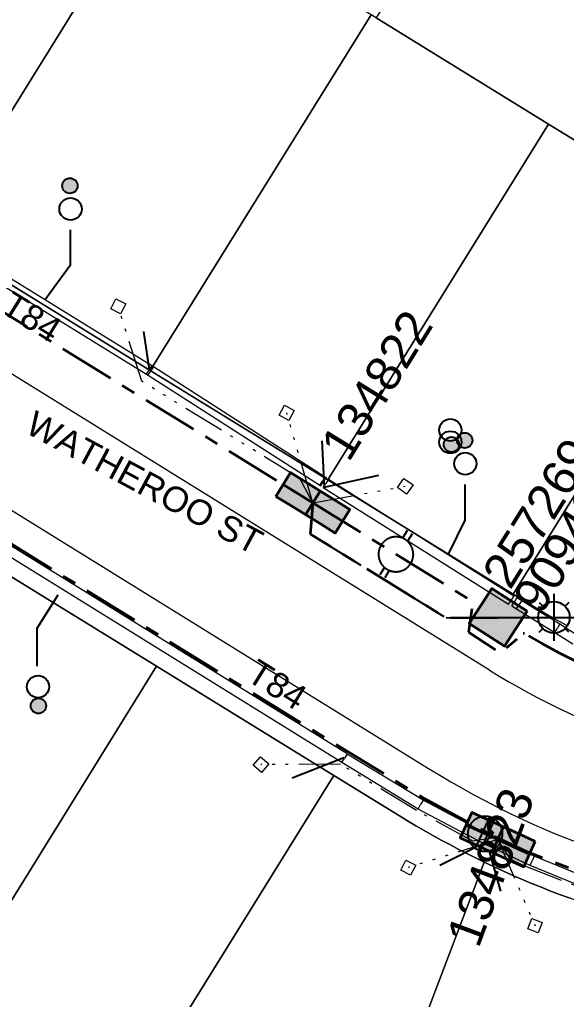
# Model space of a CAD drawing. Header units: metres. Extents: x 308278 to 310511, y 6271134 to 6272874.
# Drawn here: x 308946.1 to 308985.4, y 6271877.1 to 6271947.4 of the extents above; entities that cross this region are included whole.
import ezdxf
from ezdxf.enums import TextEntityAlignment as Align

# ---------------------------------------------------------------- set-up
doc = ezdxf.new("R2010")
doc.units = ezdxf.units.M
doc.set_wipeout_variables(frame=1)
for name, pattern in [('Cable Exist UG', [7, 4, -1, 1, -1]), ('DOT', [6.35, 0, -6.35]), ('PHANTOMX2', [6.6, 3, -0.75, 0.2, -0.75, 0.2, -0.75, 0.2, -0.75])]:
    doc.linetypes.add(name, pattern=pattern)
doc.layers.get('0').update_dxf_attribs({"color": 6})
for name, color, linetype, lineweight in [('_User Miscellaneous1', 30, 'Continuous', 13), ('_User_LV_Exist', 5, 'Continuous', 35), ('_User_SL_Exist', 4, 'Continuous', 35), ('Cadastre Land Parcels_SP_EXT', 118, 'Continuous', 15), ('Cadastre Roads_SP_EXT', 218, 'Continuous', 15), ('Mains_LV_EXT', 163, 'Continuous', 25), ('Mains_LV_SL_EXT', 135, 'Continuous', 25), ('Services_SP_EXT', 42, 'PHANTOMX2', 20)]:
    doc.layers.add(name, color=color, linetype=linetype, lineweight=lineweight)
doc.layers.add('Cadastre Roads_SP_NEW', color=214, linetype='Continuous', lineweight=15, transparency=0.8)
for name, color, linetype in [('Duct_SP_EXT', 30, 'Continuous'), ('Equip_LV_EXT', 7, 'Continuous'), ('Equip_SP_SL_EXT', 7, 'Continuous'), ('SupportsUG_SP_LV_EXT', 7, 'Continuous'), ('SupportsUG_SP_LV_SL_EXT', 7, 'Continuous'), ('Trench_SP_EXT', 7, 'Continuous')]:
    doc.layers.add(name, color=color, linetype=linetype)
doc.styles.add('COLUMN_LABEL', font='arial.ttf', dxfattribs={"height": 2})
doc.styles.add('iecARIAL', font='arial.ttf', dxfattribs={"height": 2})
doc.styles.add('POLE_LABEL', font='arial.ttf', dxfattribs={"height": 2})
doc.styles.add('SL_LABEL', font='arial.ttf', dxfattribs={"height": 2})
doc.styles.get("Standard").update_dxf_attribs({"font": 'arial.ttf'})

# ---------------------------------------------------------------- blocks, each defined once
blk = doc.blocks.new('COLUMN_EXT')
blk.add_hatch(color=256).paths.add_polyline_path([(1.5, -1.5), (1.5, 1.5), (-1.5, 1.5), (-1.5, -1.5)])
blk.add_lwpolyline([(1.5, 1.5), (-1.5, 1.5), (-1.5, -1.5), (1.5, -1.5)], close=True)
at = {"flags": 1}
blk.add_attdef('Z', (-1.813, 2.351), '', height=0.2, rotation=180, dxfattribs=at)
at = {"flags": 9}
for tag, p in [('STREETNAME', (-1.813, 1.6)), ('LOCATION', (-1.813, 1.4)), ('SUBURB', (-1.813, 1.8)), ('NOTES', (-1.813, 2)), ('OWNED_BY', (-1.813, 0.6)), ('LEGEND', (-1.813, 1.2)), ('USAGE', (-1.813, 1)), ('STATE', (-1.813, 0.8)), ('COLUMN_TYPE', (-1.813, 0.4))]:
    blk.add_attdef(tag, text='', height=0.2, rotation=180, dxfattribs=at).set_placement(p, align=Align.MIDDLE_LEFT)
for tag, style, p in [('STRUCTURE_PLANT_NUMBER', 'POLE_LABEL', (-1.813, -0.031)), ('STREET_CODE', 'COLUMN_LABEL', (-1.813, 0.2))]:
    blk.add_attdef(tag, text='', height=0.2, rotation=180, dxfattribs=dict(at, style=style)).set_placement(p, align=Align.MIDDLE_LEFT)
at = {"style": 'COLUMN_LABEL', "width": 0.9, "flags": 8}
blk.add_attdef('ASSET_NUM', text='', height=2, rotation=270, dxfattribs=at).set_placement((2, -4), align=Align.MIDDLE_LEFT)
blk = doc.blocks.new('PILLAR_EXT')
blk.add_hatch(color=256).paths.add_polyline_path([(-2.5, 1), (-2.5, -1), (2.5, -1), (2.5, 1)])
for p, q in [((0, 1), (0, -1)), ((-2.5, 0), (2.5, 0))]:
    blk.add_line(p, q)
at = {"ltscale": 10}
blk.add_line((2.5, 0), (-2.5, 0), dxfattribs=at)
blk.add_lwpolyline([(-2.5, -1), (-1.25, -1), (1.25, -1), (2.5, -1), (2.5, 1), (-2.5, 1)], close=True)
at = {"width": 0.9, "flags": 8}
blk.add_attdef('ASSET_NUM', text='', height=2, rotation=90, dxfattribs=at).set_placement((-2, 4), align=Align.MIDDLE_LEFT)
for tag, p, flags in [('OWNED_BY', (0, -0.2), 9), ('STATE', (0, -0.4), 9), ('SUPPORT_TYPE', (0, -0.6), 9), ('USAGE', (0, -0.8), 9), ('LEGEND', (0, -1), 9), ('LOCATION', (0, -1.2), 9), ('NOTES', (0, -1.4), 9), ('PARENT', (0, -1.6), 9), ('STREETNAME', (0, -1.8), 9), ('SUBURB', (0, -2), 1)]:
    blk.add_attdef(tag, p, '', height=0.2, dxfattribs=dict(flags=flags))
blk = doc.blocks.new('DUCT_EXT')
blk.add_circle((0, 0.8), 0.8)
at = {"flags": 1}
blk.add_attdef('Z', (0, 0), '', height=0.2, dxfattribs=at)
at = {"flags": 9}
for tag, p in [('DUCT_CODE', (0, 0)), ('XSECT_TYPE', (0, -0.2)), ('STATE', (0, -0.6)), ('FB_REFERENCE', (0, -0.4)), ('NOTES', (0, -0.8))]:
    blk.add_attdef(tag, text='', height=0.2, dxfattribs=at).set_placement(p, align=Align.MIDDLE_LEFT)
blk = doc.blocks.new('*U479')
at = {"transparency": 33554687, "flags": 9}
for tag, p in [('LRATECODE', (-7.4, 0)), ('LOUTREACHVOCAB', (-7.2, 0)), ('LOUTREACH', (-7, 0)), ('LANTNUMBER', (-6.6, 0)), ('LNEW', (-6.4, 0)), ('LMASTVOCAB', (-6.2, 0)), ('LMAST', (-6, 0)), ('LLAMPVOCAB', (-5.8, 0)), ('LLAMP', (-5.6, 0)), ('LEXIST', (-5.4, 0)), ('LCHARGE3PERCENT', (-5.2, 0)), ('LCHARGE3', (-5, 0)), ('LCHARGE2PERCENT', (-4.8, 0)), ('LCHARGE2', (-4.6, 0)), ('LCHARGE1PERCENT', (-4.4, 0)), ('LCHARGE1', (-4.2, 0)), ('LCATEGORY', (-4, 0)), ('LBRACKETVOCAB', (-3.8, 0)), ('LBRACKET', (-3.6, 0)), ('LKINGHEIGHT', (-3.4, 0)), ('CREPLACE', (-3.2, 0)), ('CREMOVE', (-3, 0)), ('CNUMBER', (-2.8, 0)), ('CNEW', (-2.6, 0)), ('CEXIST', (-2.4, 0)), ('USAGE', (-2.2, 0)), ('STATE', (-2, 0)), ('OWNED_BY', (-1.8, 0)), ('ORIENTATION', (-1.6, 0)), ('OPERATING_VOLTAGE', (-1.4, 0)), ('NO_PHASES', (-1.2, 0)), ('LANTERN_TYPE', (-1, 0)), ('LANTERN_PURPOSE', (-0.8, 0)), ('CONTROL_TYPE', (-0.6, 0)), ('CONSTRUCTED_VOLTAGE', (-0.4, 0))]:
    blk.add_attdef(tag, text='', height=0.001, rotation=270, dxfattribs=at).set_placement(p, align=Align.MIDDLE_LEFT)
at = {"transparency": 33554687, "style": 'SL_LABEL', "flags": 9}
blk.add_attdef('STREET_CODE', text='', height=0.001, rotation=270, dxfattribs=at).set_placement((0.001, 0), align=Align.MIDDLE_LEFT)
at = {"transparency": 33554687, "flags": 1}
blk.add_attdef('Z', (0, 0), '', height=0.001, rotation=270, dxfattribs=at)
at = {"transparency": 33554687, "width": 0.9}
blk.add_attdef('LNUMBER', text='', height=1, dxfattribs=at).set_placement((7, -1), align=Align.MIDDLE_LEFT)
at = {"transparency": 33554687, "flags": 9}
for tag, p in [('LREMOVE', (0, -7.6)), ('LREPLACE', (0, -7.8)), ('LTYPE', (0, -8)), ('LTYPEVOCAB', (0, -8.2)), ('LEGEND', (0, -8.4)), ('SUBURB', (0, -8.6)), ('STREETNAME', (0, -8.8)), ('LOCATION', (0, -9)), ('NOTES', (0, -9.2)), ('MAINTAINED_BY', (0, -9.863))]:
    blk.add_attdef(tag, text='', height=0.001, dxfattribs=at).set_placement(p, align=Align.MIDDLE_LEFT)
blk.add_attdef('OPERATED_BY', (0, -9.607), '', height=0.001, dxfattribs=at)
at = {"linetype": 'DOT', "transparency": 33554687}
blk.add_wipeout([(5.688, 0), (5.061, -1.061), (4, -1.688), (2.939, -1.061), (2.313, 0), (2.939, 1.061), (4, 1.687), (5.061, 1.061)], dxfattribs=at)
at = {"transparency": 33554687}
for p, q in [((4, 1.687), (4, 0)), ((2.939, 1.061), (3.205, 0.795)), ((5.061, 1.061), (4.795, 0.795)), ((0, 0), (4, 0)), ((4, 0), (5.688, 0)), ((4, 0), (4, -1.688)), ((2.939, -1.061), (3.205, -0.795)), ((5.061, -1.061), (4.795, -0.795))]:
    blk.add_line(p, q, dxfattribs=at)
blk.add_circle((4, 0), 1.125, dxfattribs=at)
blk = doc.blocks.new('CCP_EXT')
at = {"flags": 9}
for tag, p in [('USAGE', (0, -1.2)), ('LEGEND', (0, -1.4)), ('STATE', (0, -1.8)), ('LIFE_SUPPORT', (0, -1.6)), ('NOTES', (0, -2))]:
    blk.add_attdef(tag, text='', height=0.2, dxfattribs=at).set_placement(p, align=Align.MIDDLE_LEFT)
at = {"transparency": 33554687}
blk.add_wipeout([(0, 0.566), (0.566, 0), (0, -0.566), (-0.566, 0)], dxfattribs=at)
blk.add_lwpolyline([(-0.566, 0), (0, 0.566), (0.566, 0), (0, -0.566), (-0.566, 0)])
at = {"flags": 1}
blk.add_attdef('Z', (0, 0), '', height=0.2, dxfattribs=at)
at = {"flags": 9}
for tag, p in [('CCP_TYPE', (0, 0)), ('OPERATING_VOLTAGE', (0, -0.6)), ('ORIENTATION', (0, -0.8)), ('CONSTRUCTED_VOLTAGE', (0, -0.2)), ('NO_PHASES', (0, -0.4)), ('OWNED_BY', (0, -1))]:
    blk.add_attdef(tag, text='', height=0.2, dxfattribs=at).set_placement(p, align=Align.MIDDLE_LEFT)
blk = doc.blocks.new('LV_UG_LINKS_OPEN_EXT')
at = {"layer": 'Equip_LV_EXT'}
for tag, height, flags, p in [('CONSTRUCTED_VOLTAGE', 0.167, 9, (3.167, -1.833)), ('NO_PHASES', 0.167, 9, (3.167, -2)), ('OPERATING_VOLTAGE', 0.2, 9, (3, -2.6)), ('ORIENTATION', 0.2, 9, (3, -2.8)), ('STATE', 0.2, 9, (3, -3)), ('SWITCH_TYPE', 0.2, 9, (3, -3.2)), ('USAGE', 0.2, 9, (3, -3.4)), ('NOTES', 0.2, 9, (3, -3.6)), ('OWNED_BY', 0.2, 9, (3, -3.8)), ('OPERATED_BY', 0.2, 9, (3, -4)), ('MAINTAINED_BY', 0.2, 9, (3, -4.2)), ('TYPE', 0.2, 9, (3, -4.6)), ('Z', 0.2, 1, (3, -4.8)), ('NUMBER_OF_PHASES', 0.2, 9, (3, -4.4))]:
    blk.add_attdef(tag, text='', height=height, dxfattribs=dict(at, flags=flags)).set_placement(p, align=Align.MIDDLE_LEFT)
at = {"transparency": 33554687}
blk.add_wipeout([(4, 1.25), (3.969, 1.25), (3.939, 1.248), (3.908, 1.247), (3.877, 1.244), (3.847, 1.241), (3.817, 1.236), (3.786, 1.232), (3.756, 1.226), (3.726, 1.22), (3.696, 1.213), (3.667, 1.205), (3.637, 1.196), (3.608, 1.187), (3.579, 1.177), (3.55, 1.166), (3.522, 1.155), (3.493, 1.143), (3.466, 1.13), (3.438, 1.117), (3.411, 1.102), (3.384, 1.088), (3.357, 1.072), (3.331, 1.056), (3.306, 1.039), (3.28, 1.022), (3.255, 1.004), (3.231, 0.985), (3.207, 0.966), (3.184, 0.947), (3.161, 0.926), (3.138, 0.905), (3.116, 0.884), (3.095, 0.862), (3.074, 0.839), (3.053, 0.816), (3.034, 0.793), (3.015, 0.769), (2.996, 0.745), (2.978, 0.72), (2.961, 0.694), (2.944, 0.669), (2.928, 0.643), (2.912, 0.616), (2.898, 0.589), (2.883, 0.562), (2.87, 0.534), (2.857, 0.507), (2.845, 0.478), (2.834, 0.45), (2.823, 0.421), (2.813, 0.392), (2.804, 0.363), (2.795, 0.333), (2.787, 0.304), (2.78, 0.274), (2.774, 0.244), (2.768, 0.214), (2.764, 0.183), (2.759, 0.153), (2.756, 0.123), (2.753, 0.092), (2.752, 0.061), (2.75, 0.031), (2.75, 0), (2.75, -0.031), (2.752, -0.061), (2.753, -0.092), (2.756, -0.123), (2.759, -0.153), (2.764, -0.183), (2.768, -0.214), (2.774, -0.244), (2.78, -0.274), (2.787, -0.304), (2.795, -0.333), (2.804, -0.363), (2.813, -0.392), (2.823, -0.421), (2.834, -0.45), (2.845, -0.478), (2.857, -0.507), (2.87, -0.534), (2.883, -0.562), (2.898, -0.589), (2.912, -0.616), (2.928, -0.643), (2.944, -0.669), (2.961, -0.694), (2.978, -0.72), (2.996, -0.745), (3.015, -0.769), (3.034, -0.793), (3.053, -0.816), (3.074, -0.839), (3.095, -0.862), (3.116, -0.884), (3.138, -0.905), (3.161, -0.926), (3.184, -0.947), (3.207, -0.966), (3.231, -0.985), (3.255, -1.004), (3.28, -1.022), (3.306, -1.039), (3.331, -1.056), (3.357, -1.072), (3.384, -1.088), (3.411, -1.102), (3.438, -1.117), (3.466, -1.13), (3.493, -1.143), (3.522, -1.155), (3.55, -1.166), (3.579, -1.177), (3.608, -1.187), (3.637, -1.196), (3.667, -1.205), (3.696, -1.213), (3.726, -1.22), (3.756, -1.226), (3.786, -1.232), (3.817, -1.236), (3.847, -1.241), (3.877, -1.244), (3.908, -1.247), (3.939, -1.248), (3.969, -1.25), (4, -1.25), (4.031, -1.25), (4.061, -1.248), (4.092, -1.247), (4.123, -1.244), (4.153, -1.241), (4.183, -1.236), (4.214, -1.232), (4.244, -1.226), (4.274, -1.22), (4.304, -1.213), (4.333, -1.205), (4.363, -1.196), (4.392, -1.187), (4.421, -1.177), (4.45, -1.166), (4.478, -1.155), (4.507, -1.143), (4.534, -1.13), (4.562, -1.117), (4.589, -1.102), (4.616, -1.088), (4.643, -1.072), (4.669, -1.056), (4.694, -1.039), (4.72, -1.022), (4.745, -1.004), (4.769, -0.985), (4.793, -0.966), (4.816, -0.947), (4.839, -0.926), (4.862, -0.905), (4.884, -0.884), (4.905, -0.862), (4.926, -0.839), (4.947, -0.816), (4.966, -0.793), (4.985, -0.769), (5.004, -0.745), (5.022, -0.72), (5.039, -0.694), (5.056, -0.669), (5.072, -0.643), (5.088, -0.616), (5.102, -0.589), (5.117, -0.562), (5.13, -0.534), (5.143, -0.507), (5.155, -0.478), (5.166, -0.45), (5.177, -0.421), (5.187, -0.392), (5.196, -0.363), (5.205, -0.333), (5.213, -0.304), (5.22, -0.274), (5.226, -0.244), (5.232, -0.214), (5.236, -0.183), (5.241, -0.153), (5.244, -0.123), (5.247, -0.092), (5.248, -0.061), (5.25, -0.031), (5.25, 0), (5.25, 0.031), (5.248, 0.061), (5.247, 0.092), (5.244, 0.123), (5.241, 0.153), (5.236, 0.183), (5.232, 0.214), (5.226, 0.244), (5.22, 0.274), (5.213, 0.304), (5.205, 0.333), (5.196, 0.363), (5.187, 0.392), (5.177, 0.421), (5.166, 0.45), (5.155, 0.478), (5.143, 0.507), (5.13, 0.534), (5.117, 0.562), (5.102, 0.589), (5.088, 0.616), (5.072, 0.643), (5.056, 0.669), (5.039, 0.694), (5.022, 0.72), (5.004, 0.745), (4.985, 0.769), (4.966, 0.793), (4.947, 0.816), (4.926, 0.839), (4.905, 0.862), (4.884, 0.884), (4.862, 0.905), (4.839, 0.926), (4.816, 0.947), (4.793, 0.966), (4.769, 0.985), (4.745, 1.004), (4.72, 1.022), (4.694, 1.039), (4.669, 1.056), (4.643, 1.072), (4.616, 1.088), (4.589, 1.102), (4.562, 1.117), (4.534, 1.13), (4.507, 1.143), (4.478, 1.155), (4.45, 1.166), (4.421, 1.177), (4.392, 1.187), (4.363, 1.196), (4.333, 1.205), (4.304, 1.213), (4.274, 1.22), (4.244, 1.226), (4.214, 1.232), (4.183, 1.236), (4.153, 1.241), (4.123, 1.244), (4.092, 1.247), (4.061, 1.248), (4.031, 1.25)], dxfattribs=at).dxf.layer = 'Equip_LV_EXT'
at = {"layer": 'Equip_LV_EXT'}
for p, q in [((3.792, 1.863), (3.792, 1.232)), ((4.208, 1.863), (4.208, 1.232)), ((3.792, -1.232), (3.792, -1.863)), ((4.208, -1.232), (4.208, -1.863))]:
    blk.add_line(p, q, dxfattribs=at)
at = {"layer": 'Equip_LV_EXT', "flags": 128}
blk.add_lwpolyline([(4, 1.25), (3.969, 1.25), (3.939, 1.248), (3.908, 1.247), (3.877, 1.244), (3.847, 1.241), (3.817, 1.236), (3.786, 1.232), (3.756, 1.226), (3.726, 1.22), (3.696, 1.213), (3.667, 1.205), (3.637, 1.196), (3.608, 1.187), (3.579, 1.177), (3.55, 1.166), (3.522, 1.155), (3.493, 1.143), (3.466, 1.13), (3.438, 1.117), (3.411, 1.102), (3.384, 1.088), (3.357, 1.072), (3.331, 1.056), (3.306, 1.039), (3.28, 1.022), (3.255, 1.004), (3.231, 0.985), (3.207, 0.966), (3.184, 0.947), (3.161, 0.926), (3.138, 0.905), (3.116, 0.884), (3.095, 0.862), (3.074, 0.839), (3.053, 0.816), (3.034, 0.793), (3.015, 0.769), (2.996, 0.745), (2.978, 0.72), (2.961, 0.694), (2.944, 0.669), (2.928, 0.643), (2.912, 0.616), (2.898, 0.589), (2.883, 0.562), (2.87, 0.534), (2.857, 0.507), (2.845, 0.478), (2.834, 0.45), (2.823, 0.421), (2.813, 0.392), (2.804, 0.363), (2.795, 0.333), (2.787, 0.304), (2.78, 0.274), (2.774, 0.244), (2.768, 0.214), (2.764, 0.183), (2.759, 0.153), (2.756, 0.123), (2.753, 0.092), (2.752, 0.061), (2.75, 0.031), (2.75, 0), (2.75, -0.031), (2.752, -0.061), (2.753, -0.092), (2.756, -0.123), (2.759, -0.153), (2.764, -0.183), (2.768, -0.214), (2.774, -0.244), (2.78, -0.274), (2.787, -0.304), (2.795, -0.333), (2.804, -0.363), (2.813, -0.392), (2.823, -0.421), (2.834, -0.45), (2.845, -0.478), (2.857, -0.507), (2.87, -0.534), (2.883, -0.562), (2.898, -0.589), (2.912, -0.616), (2.928, -0.643), (2.944, -0.669), (2.961, -0.694), (2.978, -0.72), (2.996, -0.745), (3.015, -0.769), (3.034, -0.793), (3.053, -0.816), (3.074, -0.839), (3.095, -0.862), (3.116, -0.884), (3.138, -0.905), (3.161, -0.926), (3.184, -0.947), (3.207, -0.966), (3.231, -0.985), (3.255, -1.004), (3.28, -1.022), (3.306, -1.039), (3.331, -1.056), (3.357, -1.072), (3.384, -1.088), (3.411, -1.102), (3.438, -1.117), (3.466, -1.13), (3.493, -1.143), (3.522, -1.155), (3.55, -1.166), (3.579, -1.177), (3.608, -1.187), (3.637, -1.196), (3.667, -1.205), (3.696, -1.213), (3.726, -1.22), (3.756, -1.226), (3.786, -1.232), (3.817, -1.236), (3.847, -1.241), (3.877, -1.244), (3.908, -1.247), (3.939, -1.248), (3.969, -1.25), (4, -1.25), (4.031, -1.25), (4.061, -1.248), (4.092, -1.247), (4.123, -1.244), (4.153, -1.241), (4.183, -1.236), (4.214, -1.232), (4.244, -1.226), (4.274, -1.22), (4.304, -1.213), (4.333, -1.205), (4.363, -1.196), (4.392, -1.187), (4.421, -1.177), (4.45, -1.166), (4.478, -1.155), (4.507, -1.143), (4.534, -1.13), (4.562, -1.117), (4.589, -1.102), (4.616, -1.088), (4.643, -1.072), (4.669, -1.056), (4.694, -1.039), (4.72, -1.022), (4.745, -1.004), (4.769, -0.985), (4.793, -0.966), (4.816, -0.947), (4.839, -0.926), (4.862, -0.905), (4.884, -0.884), (4.905, -0.862), (4.926, -0.839), (4.947, -0.816), (4.966, -0.793), (4.985, -0.769), (5.004, -0.745), (5.022, -0.72), (5.039, -0.694), (5.056, -0.669), (5.072, -0.643), (5.088, -0.616), (5.102, -0.589), (5.117, -0.562), (5.13, -0.534), (5.143, -0.507), (5.155, -0.478), (5.166, -0.45), (5.177, -0.421), (5.187, -0.392), (5.196, -0.363), (5.205, -0.333), (5.213, -0.304), (5.22, -0.274), (5.226, -0.244), (5.232, -0.214), (5.236, -0.183), (5.241, -0.153), (5.244, -0.123), (5.247, -0.092), (5.248, -0.061), (5.25, -0.031), (5.25, 0), (5.25, 0.031), (5.248, 0.061), (5.247, 0.092), (5.244, 0.123), (5.241, 0.153), (5.236, 0.183), (5.232, 0.214), (5.226, 0.244), (5.22, 0.274), (5.213, 0.304), (5.205, 0.333), (5.196, 0.363), (5.187, 0.392), (5.177, 0.421), (5.166, 0.45), (5.155, 0.478), (5.143, 0.507), (5.13, 0.534), (5.117, 0.562), (5.102, 0.589), (5.088, 0.616), (5.072, 0.643), (5.056, 0.669), (5.039, 0.694), (5.022, 0.72), (5.004, 0.745), (4.985, 0.769), (4.966, 0.793), (4.947, 0.816), (4.926, 0.839), (4.905, 0.862), (4.884, 0.884), (4.862, 0.905), (4.839, 0.926), (4.816, 0.947), (4.793, 0.966), (4.769, 0.985), (4.745, 1.004), (4.72, 1.022), (4.694, 1.039), (4.669, 1.056), (4.643, 1.072), (4.616, 1.088), (4.589, 1.102), (4.562, 1.117), (4.534, 1.13), (4.507, 1.143), (4.478, 1.155), (4.45, 1.166), (4.421, 1.177), (4.392, 1.187), (4.363, 1.196), (4.333, 1.205), (4.304, 1.213), (4.274, 1.22), (4.244, 1.226), (4.214, 1.232), (4.183, 1.236), (4.153, 1.241), (4.123, 1.244), (4.092, 1.247), (4.061, 1.248), (4.031, 1.25)], close=True, dxfattribs=at)
at = {"layer": 'Equip_LV_EXT', "flags": 9}
blk.add_attdef('ACTUAL_STATUS', text='', height=0.167, dxfattribs=at).set_placement((3.167, -1.667), align=Align.MIDDLE_LEFT)
blk = doc.blocks.new('LV_UG_LINKS_CLOSED_EXT')
at = {"layer": 'Equip_LV_EXT'}
for tag, flags, p in [('ACTUAL_STATUS', 9, (3, -2)), ('CONSTRUCTED_VOLTAGE', 9, (3, -2.2)), ('OPERATING_VOLTAGE', 9, (3, -2.6)), ('ORIENTATION', 9, (3, -2.8)), ('NO_PHASES', 9, (3, -2.4)), ('STATE', 9, (3, -3)), ('SWITCH_TYPE', 9, (3, -3.2)), ('USAGE', 9, (3, -3.4)), ('NOTES', 9, (3, -3.6)), ('OWNED_BY', 9, (3, -3.8)), ('OPERATED_BY', 9, (3, -4)), ('MAINTAINED_BY', 9, (3, -4.2)), ('TYPE', 9, (3, -4.6)), ('Z', 1, (3, -4.8)), ('NUMBER_OF_PHASES', 9, (3, -4.4))]:
    blk.add_attdef(tag, text='', height=0.2, dxfattribs=dict(at, flags=flags)).set_placement(p, align=Align.MIDDLE_LEFT)
at = {"transparency": 33554687}
blk.add_wipeout([(4, 1.25), (3.969, 1.25), (3.939, 1.248), (3.908, 1.247), (3.877, 1.244), (3.847, 1.241), (3.817, 1.236), (3.786, 1.232), (3.756, 1.226), (3.726, 1.22), (3.696, 1.213), (3.667, 1.205), (3.637, 1.196), (3.608, 1.187), (3.579, 1.177), (3.55, 1.166), (3.522, 1.155), (3.493, 1.143), (3.466, 1.13), (3.438, 1.117), (3.411, 1.102), (3.384, 1.088), (3.357, 1.072), (3.331, 1.056), (3.306, 1.039), (3.28, 1.022), (3.255, 1.004), (3.231, 0.985), (3.207, 0.966), (3.184, 0.947), (3.161, 0.926), (3.138, 0.905), (3.116, 0.884), (3.095, 0.862), (3.074, 0.839), (3.053, 0.816), (3.034, 0.793), (3.015, 0.769), (2.996, 0.745), (2.978, 0.72), (2.961, 0.694), (2.944, 0.669), (2.928, 0.643), (2.912, 0.616), (2.898, 0.589), (2.883, 0.562), (2.87, 0.534), (2.857, 0.507), (2.845, 0.478), (2.834, 0.45), (2.823, 0.421), (2.813, 0.392), (2.804, 0.363), (2.795, 0.333), (2.787, 0.304), (2.78, 0.274), (2.774, 0.244), (2.768, 0.214), (2.764, 0.183), (2.759, 0.153), (2.756, 0.123), (2.753, 0.092), (2.752, 0.061), (2.75, 0.031), (2.75, 0), (2.75, -0.031), (2.752, -0.061), (2.753, -0.092), (2.756, -0.123), (2.759, -0.153), (2.764, -0.183), (2.768, -0.214), (2.774, -0.244), (2.78, -0.274), (2.787, -0.304), (2.795, -0.333), (2.804, -0.363), (2.813, -0.392), (2.823, -0.421), (2.834, -0.45), (2.845, -0.478), (2.857, -0.507), (2.87, -0.534), (2.883, -0.562), (2.898, -0.589), (2.912, -0.616), (2.928, -0.643), (2.944, -0.669), (2.961, -0.694), (2.978, -0.72), (2.996, -0.745), (3.015, -0.769), (3.034, -0.793), (3.053, -0.816), (3.074, -0.839), (3.095, -0.862), (3.116, -0.884), (3.138, -0.905), (3.161, -0.926), (3.184, -0.947), (3.207, -0.966), (3.231, -0.985), (3.255, -1.004), (3.28, -1.022), (3.306, -1.039), (3.331, -1.056), (3.357, -1.072), (3.384, -1.088), (3.411, -1.102), (3.438, -1.117), (3.466, -1.13), (3.493, -1.143), (3.522, -1.155), (3.55, -1.166), (3.579, -1.177), (3.608, -1.187), (3.637, -1.196), (3.667, -1.205), (3.696, -1.213), (3.726, -1.22), (3.756, -1.226), (3.786, -1.232), (3.817, -1.236), (3.847, -1.241), (3.877, -1.244), (3.908, -1.247), (3.939, -1.248), (3.969, -1.25), (4, -1.25), (4.031, -1.25), (4.061, -1.248), (4.092, -1.247), (4.123, -1.244), (4.153, -1.241), (4.183, -1.236), (4.214, -1.232), (4.244, -1.226), (4.274, -1.22), (4.304, -1.213), (4.333, -1.205), (4.363, -1.196), (4.392, -1.187), (4.421, -1.177), (4.45, -1.166), (4.478, -1.155), (4.507, -1.143), (4.534, -1.13), (4.562, -1.117), (4.589, -1.102), (4.616, -1.088), (4.643, -1.072), (4.669, -1.056), (4.694, -1.039), (4.72, -1.022), (4.745, -1.004), (4.769, -0.985), (4.793, -0.966), (4.816, -0.947), (4.839, -0.926), (4.862, -0.905), (4.884, -0.884), (4.905, -0.862), (4.926, -0.839), (4.947, -0.816), (4.966, -0.793), (4.985, -0.769), (5.004, -0.745), (5.022, -0.72), (5.039, -0.694), (5.056, -0.669), (5.072, -0.643), (5.088, -0.616), (5.102, -0.589), (5.117, -0.562), (5.13, -0.534), (5.143, -0.507), (5.155, -0.478), (5.166, -0.45), (5.177, -0.421), (5.187, -0.392), (5.196, -0.363), (5.205, -0.333), (5.213, -0.304), (5.22, -0.274), (5.226, -0.244), (5.232, -0.214), (5.236, -0.183), (5.241, -0.153), (5.244, -0.123), (5.247, -0.092), (5.248, -0.061), (5.25, -0.031), (5.25, 0), (5.25, 0.031), (5.248, 0.061), (5.247, 0.092), (5.244, 0.123), (5.241, 0.153), (5.236, 0.183), (5.232, 0.214), (5.226, 0.244), (5.22, 0.274), (5.213, 0.304), (5.205, 0.333), (5.196, 0.363), (5.187, 0.392), (5.177, 0.421), (5.166, 0.45), (5.155, 0.478), (5.143, 0.507), (5.13, 0.534), (5.117, 0.562), (5.102, 0.589), (5.088, 0.616), (5.072, 0.643), (5.056, 0.669), (5.039, 0.694), (5.022, 0.72), (5.004, 0.745), (4.985, 0.769), (4.966, 0.793), (4.947, 0.816), (4.926, 0.839), (4.905, 0.862), (4.884, 0.884), (4.862, 0.905), (4.839, 0.926), (4.816, 0.947), (4.793, 0.966), (4.769, 0.985), (4.745, 1.004), (4.72, 1.022), (4.694, 1.039), (4.669, 1.056), (4.643, 1.072), (4.616, 1.088), (4.589, 1.102), (4.562, 1.117), (4.534, 1.13), (4.507, 1.143), (4.478, 1.155), (4.45, 1.166), (4.421, 1.177), (4.392, 1.187), (4.363, 1.196), (4.333, 1.205), (4.304, 1.213), (4.274, 1.22), (4.244, 1.226), (4.214, 1.232), (4.183, 1.236), (4.153, 1.241), (4.123, 1.244), (4.092, 1.247), (4.061, 1.248), (4.031, 1.25)], dxfattribs=at).dxf.layer = 'Equip_LV_EXT'
at = {"layer": 'Equip_LV_EXT'}
for p, q in [((3.792, 1.232), (3.792, -1.232)), ((4.208, 1.232), (4.208, -1.232))]:
    blk.add_line(p, q, dxfattribs=at)
at = {"layer": 'Equip_LV_EXT', "flags": 128}
blk.add_lwpolyline([(4, 1.25), (3.969, 1.25), (3.939, 1.248), (3.908, 1.247), (3.877, 1.244), (3.847, 1.241), (3.817, 1.236), (3.786, 1.232), (3.756, 1.226), (3.726, 1.22), (3.696, 1.213), (3.667, 1.205), (3.637, 1.196), (3.608, 1.187), (3.579, 1.177), (3.55, 1.166), (3.522, 1.155), (3.493, 1.143), (3.466, 1.13), (3.438, 1.117), (3.411, 1.102), (3.384, 1.088), (3.357, 1.072), (3.331, 1.056), (3.306, 1.039), (3.28, 1.022), (3.255, 1.004), (3.231, 0.985), (3.207, 0.966), (3.184, 0.947), (3.161, 0.926), (3.138, 0.905), (3.116, 0.884), (3.095, 0.862), (3.074, 0.839), (3.053, 0.816), (3.034, 0.793), (3.015, 0.769), (2.996, 0.745), (2.978, 0.72), (2.961, 0.694), (2.944, 0.669), (2.928, 0.643), (2.912, 0.616), (2.898, 0.589), (2.883, 0.562), (2.87, 0.534), (2.857, 0.507), (2.845, 0.478), (2.834, 0.45), (2.823, 0.421), (2.813, 0.392), (2.804, 0.363), (2.795, 0.333), (2.787, 0.304), (2.78, 0.274), (2.774, 0.244), (2.768, 0.214), (2.764, 0.183), (2.759, 0.153), (2.756, 0.123), (2.753, 0.092), (2.752, 0.061), (2.75, 0.031), (2.75, 0), (2.75, -0.031), (2.752, -0.061), (2.753, -0.092), (2.756, -0.123), (2.759, -0.153), (2.764, -0.183), (2.768, -0.214), (2.774, -0.244), (2.78, -0.274), (2.787, -0.304), (2.795, -0.333), (2.804, -0.363), (2.813, -0.392), (2.823, -0.421), (2.834, -0.45), (2.845, -0.478), (2.857, -0.507), (2.87, -0.534), (2.883, -0.562), (2.898, -0.589), (2.912, -0.616), (2.928, -0.643), (2.944, -0.669), (2.961, -0.694), (2.978, -0.72), (2.996, -0.745), (3.015, -0.769), (3.034, -0.793), (3.053, -0.816), (3.074, -0.839), (3.095, -0.862), (3.116, -0.884), (3.138, -0.905), (3.161, -0.926), (3.184, -0.947), (3.207, -0.966), (3.231, -0.985), (3.255, -1.004), (3.28, -1.022), (3.306, -1.039), (3.331, -1.056), (3.357, -1.072), (3.384, -1.088), (3.411, -1.102), (3.438, -1.117), (3.466, -1.13), (3.493, -1.143), (3.522, -1.155), (3.55, -1.166), (3.579, -1.177), (3.608, -1.187), (3.637, -1.196), (3.667, -1.205), (3.696, -1.213), (3.726, -1.22), (3.756, -1.226), (3.786, -1.232), (3.817, -1.236), (3.847, -1.241), (3.877, -1.244), (3.908, -1.247), (3.939, -1.248), (3.969, -1.25), (4, -1.25), (4.031, -1.25), (4.061, -1.248), (4.092, -1.247), (4.123, -1.244), (4.153, -1.241), (4.183, -1.236), (4.214, -1.232), (4.244, -1.226), (4.274, -1.22), (4.304, -1.213), (4.333, -1.205), (4.363, -1.196), (4.392, -1.187), (4.421, -1.177), (4.45, -1.166), (4.478, -1.155), (4.507, -1.143), (4.534, -1.13), (4.562, -1.117), (4.589, -1.102), (4.616, -1.088), (4.643, -1.072), (4.669, -1.056), (4.694, -1.039), (4.72, -1.022), (4.745, -1.004), (4.769, -0.985), (4.793, -0.966), (4.816, -0.947), (4.839, -0.926), (4.862, -0.905), (4.884, -0.884), (4.905, -0.862), (4.926, -0.839), (4.947, -0.816), (4.966, -0.793), (4.985, -0.769), (5.004, -0.745), (5.022, -0.72), (5.039, -0.694), (5.056, -0.669), (5.072, -0.643), (5.088, -0.616), (5.102, -0.589), (5.117, -0.562), (5.13, -0.534), (5.143, -0.507), (5.155, -0.478), (5.166, -0.45), (5.177, -0.421), (5.187, -0.392), (5.196, -0.363), (5.205, -0.333), (5.213, -0.304), (5.22, -0.274), (5.226, -0.244), (5.232, -0.214), (5.236, -0.183), (5.241, -0.153), (5.244, -0.123), (5.247, -0.092), (5.248, -0.061), (5.25, -0.031), (5.25, 0), (5.25, 0.031), (5.248, 0.061), (5.247, 0.092), (5.244, 0.123), (5.241, 0.153), (5.236, 0.183), (5.232, 0.214), (5.226, 0.244), (5.22, 0.274), (5.213, 0.304), (5.205, 0.333), (5.196, 0.363), (5.187, 0.392), (5.177, 0.421), (5.166, 0.45), (5.155, 0.478), (5.143, 0.507), (5.13, 0.534), (5.117, 0.562), (5.102, 0.589), (5.088, 0.616), (5.072, 0.643), (5.056, 0.669), (5.039, 0.694), (5.022, 0.72), (5.004, 0.745), (4.985, 0.769), (4.966, 0.793), (4.947, 0.816), (4.926, 0.839), (4.905, 0.862), (4.884, 0.884), (4.862, 0.905), (4.839, 0.926), (4.816, 0.947), (4.793, 0.966), (4.769, 0.985), (4.745, 1.004), (4.72, 1.022), (4.694, 1.039), (4.669, 1.056), (4.643, 1.072), (4.616, 1.088), (4.589, 1.102), (4.562, 1.117), (4.534, 1.13), (4.507, 1.143), (4.478, 1.155), (4.45, 1.166), (4.421, 1.177), (4.392, 1.187), (4.363, 1.196), (4.333, 1.205), (4.304, 1.213), (4.274, 1.22), (4.244, 1.226), (4.214, 1.232), (4.183, 1.236), (4.153, 1.241), (4.123, 1.244), (4.092, 1.247), (4.061, 1.248), (4.031, 1.25)], close=True, dxfattribs=at)
blk = doc.blocks.new('CABLE_LARGE_EXT')
h = blk.add_hatch(color=256)
edge = h.paths.add_edge_path()
edge.add_arc((0, 0.55), 0.55, 0, 360)
blk.add_circle((0, 0.55), 0.55)
at = {"flags": 1}
blk.add_attdef('Z', (0, 0), '', height=0.2, dxfattribs=at)
at = {"flags": 9}
for tag, p in [('COND_CODE', (0, 0)), ('XSECT_SIZE', (0, -0.6)), ('STATE', (0, -0.4)), ('FB_REFERENCE', (0, -0.2)), ('NOTES', (0, -0.8))]:
    blk.add_attdef(tag, text='', height=0.2, dxfattribs=at).set_placement(p, align=Align.MIDDLE_LEFT)

msp = doc.modelspace()

# ---------------------------------------------------------------- linework, layer by layer
at = {"layer": '_User Miscellaneous1'}
for p, q in [((308955.616, 6271922.568), (308955.426, 6271922.262)), ((308955.616, 6271922.568), (308955.426, 6271922.262)), ((308955.732, 6271922.496), (308955.541, 6271922.191)), ((308955.616, 6271922.568), (308955.732, 6271922.496)), ((308955.237, 6271921.956), (308955.426, 6271922.262)), ((308955.237, 6271921.956), (308955.426, 6271922.262)), ((308955.237, 6271921.956), (308955.349, 6271921.887)), ((308955.349, 6271921.887), (308955.541, 6271922.191)), ((308967.672, 6271913.978), (308967.864, 6271914.283)), ((308967.672, 6271913.978), (308967.733, 6271913.94)), ((308967.733, 6271913.94), (308967.923, 6271914.246)), ((308968.056, 6271914.587), (308967.864, 6271914.283)), ((308967.9, 6271913.812), (308968.091, 6271914.116)), ((308968.112, 6271914.552), (308967.923, 6271914.246)), ((308968.056, 6271914.587), (308968.112, 6271914.552)), ((308968.283, 6271914.421), (308968.091, 6271914.116)), ((308969.244, 6271894.101), (308969.432, 6271894.408)), ((308969.257, 6271894.093), (308969.444, 6271894.401)), ((308969.258, 6271894.093), (308969.444, 6271894.401)), ((308969.62, 6271894.715), (308969.432, 6271894.408)), ((308969.631, 6271894.709), (308969.444, 6271894.401)), ((308969.632, 6271894.708), (308969.444, 6271894.401)), ((308969.631, 6271894.709), (308969.62, 6271894.715)), ((308975.075, 6271891.39), (308969.632, 6271894.708)), ((308969.258, 6271894.093), (308969.244, 6271894.101)), ((308974.72, 6271890.764), (308969.257, 6271894.093)), ((308974.72, 6271890.764), (308974.898, 6271891.077)), ((308975.075, 6271891.39), (308974.898, 6271891.077)), ((308983.031, 6271887.375), (308982.886, 6271887.045)), ((308987.848, 6271885.407), (308983.031, 6271887.375)), ((308982.742, 6271886.715), (308982.886, 6271887.045)), ((308987.608, 6271884.728), (308982.742, 6271886.715))]:
    msp.add_line(p, q, dxfattribs=at)
at = {"layer": 'Cadastre Land Parcels_SP_EXT', "linetype": 'Continuous'}
for points in [[(309003.115, 6271963.434), (308987.547, 6271973.024), (308971.698, 6271947.498), (308984.078, 6271939.871), (308987.267, 6271937.907), (309003.115, 6271963.434)], [(308955.775, 6271957.304), (308943.042, 6271965.148), (308927.201, 6271939.633), (308939.935, 6271931.792), (308955.775, 6271957.304)], [(308971.345, 6271947.714), (308956.129, 6271957.087), (308955.775, 6271957.304), (308939.935, 6271931.792), (308955.505, 6271922.205), (308971.345, 6271947.714)], [(308984.078, 6271939.871), (308971.698, 6271947.498), (308971.345, 6271947.714), (308955.505, 6271922.205), (308968.24, 6271914.363), (308984.078, 6271939.871)], [(308997.365, 6271931.687), (308987.267, 6271937.907), (308984.078, 6271939.871), (308968.24, 6271914.363), (308981.527, 6271906.181), (308997.365, 6271931.687)], [(308955.962, 6271901), (308943.245, 6271908.83), (308926.363, 6271881.617), (308939.082, 6271873.789), (308955.962, 6271901)], [(308968.68, 6271893.171), (308955.962, 6271901), (308939.082, 6271873.789), (308951.799, 6271865.959), (308968.68, 6271893.171)], [(308979.462, 6271886.952), (308978.838, 6271887.257), (308978.217, 6271887.568), (308977.599, 6271887.885), (308976.985, 6271888.209), (308976.374, 6271888.539), (308975.766, 6271888.873), (308975.162, 6271889.216), (308974.562, 6271889.566), (308973.965, 6271889.921), (308973.373, 6271890.281), (308968.68, 6271893.171), (308951.799, 6271865.959), (308948.873, 6271859.778), (308959.605, 6271856.689), (308967.154, 6271854.517), (308979.462, 6271886.952)], [(308991.137, 6271882.612), (308990.43, 6271882.808), (308989.724, 6271883.01), (308989.02, 6271883.221), (308988.32, 6271883.438), (308987.621, 6271883.663), (308986.926, 6271883.897), (308986.233, 6271884.137), (308985.542, 6271884.385), (308984.854, 6271884.641), (308984.169, 6271884.904), (308983.488, 6271885.175), (308982.808, 6271885.453), (308982.132, 6271885.739), (308981.46, 6271886.03), (308980.791, 6271886.33), (308980.125, 6271886.638), (308979.462, 6271886.952), (308967.154, 6271854.517), (308972.389, 6271853.01), (308986.43, 6271848.969), (308991.137, 6271882.612)]]:
    msp.add_lwpolyline(points, close=True, dxfattribs=at)
msp.add_lwpolyline([(308997.365, 6271931.687), (308981.527, 6271906.181), (308982.764, 6271905.419), (308983.292, 6271905.099), (308983.824, 6271904.784), (308984.361, 6271904.478), (308984.901, 6271904.176), (308985.444, 6271903.883)], dxfattribs=at)
at = {"layer": 'Cadastre Roads_SP_NEW'}
msp.add_arc((309009.331, 6271948.327), 56, 238.22469, 264.54495, dxfattribs=at)
at = {"layer": 'Duct_SP_EXT'}
for points in [[(308949.767, 6271932.303), (308949.767, 6271929.736), (308947.96, 6271927.25)], [(308978.074, 6271914.042), (308978.074, 6271911.475), (308976.885, 6271909.092)], [(308947.389, 6271901.002), (308947.389, 6271903.74), (308948.911, 6271906.133)]]:
    msp.add_lwpolyline(points, dxfattribs=at)
at = {"layer": 'Trench_SP_EXT', "linetype": 'Cable Exist UG'}
for points in [[(308955.034, 6271925.009), (308955.424, 6271922.264)], [(308967.822, 6271917.168), (308967.979, 6271913.851), (308972.013, 6271914.727)], [(308969.401, 6271894.427), (308965.614, 6271892.946)], [(308980.646, 6271884.871), (308979.644, 6271888.401), (308976.273, 6271886.709)]]:
    msp.add_lwpolyline(points, dxfattribs=at)

# ---------------------------------------------------------------- block references
at = {"layer": 'Duct_SP_EXT'}
for name, p in [('CABLE_LARGE_EXT', (308949.748, 6271934.912)), ('DUCT_EXT', (308949.794, 6271932.993)), ('DUCT_EXT', (308977.03, 6271917.142)), ('DUCT_EXT', (308977.031, 6271916.265)), ('CABLE_LARGE_EXT', (308978.055, 6271916.651)), ('CABLE_LARGE_EXT', (308977.108, 6271916.352)), ('DUCT_EXT', (308978.101, 6271914.732)), ('DUCT_EXT', (308947.462, 6271898.736)), ('CABLE_LARGE_EXT', (308947.488, 6271897.611))]:
    msp.add_blockref(name, p, dxfattribs=at)
at = {"layer": 'SupportsUG_SP_LV_EXT'}
ref = msp.add_blockref('PILLAR_EXT', (308967.173, 6271912.719), dxfattribs=dict(at, rotation=328.2232268443232))
ref.add_attrib('ASSET_NUM', '134822', dxfattribs={"layer": '0', "height": 2.5, "rotation": 58.21748, "style": 'iecARIAL'}).set_placement((308968.673, 6271916.219), align=Align.MIDDLE_LEFT)
ref = msp.add_blockref('PILLAR_EXT', (308980.432, 6271888.567), dxfattribs=dict(at, rotation=155.3760078162809))
ref.add_attrib('ASSET_NUM', '134823', dxfattribs={"layer": '0', "height": 2.5, "rotation": 69.61788, "style": 'iecARIAL'}).set_placement((308981.932, 6271892.067), align=Align.MIDDLE_RIGHT)
at = {"layer": 'SupportsUG_SP_LV_SL_EXT'}
ref = msp.add_blockref('COLUMN_EXT', (308980.459, 6271904.509), dxfattribs=dict(at, rotation=327.1428225233873))
ref.add_attrib('ASSET_NUM', '909484', dxfattribs={"layer": '0', "height": 2.5, "rotation": 58.11533, "style": 'COLUMN_LABEL'}).set_placement((308982.459, 6271905.259), align=Align.MIDDLE_LEFT)

# ---------------------------------------------------------------- texts
at = {"layer": 'Cadastre Roads_SP_EXT'}
msp.add_text('WATHEROO ST', height=1.8, rotation=331.71413, dxfattribs=at).set_placement((308946.436, 6271917.81))
at = {"layer": 'Mains_LV_EXT'}
for rotation, p in [(328.22219, (308944.697, 6271926.431)), (328.1438, (308962.291, 6271900.063))]:
    msp.add_text('T84', height=1.8, rotation=rotation, dxfattribs=at).set_placement(p)

# ---------------------------------------------------------------- next in the draw order: block references
at = {"layer": 'Equip_SP_SL_EXT'}
ref = msp.add_blockref('*U479', (308980.459, 6271904.509), dxfattribs=at)
ref.add_attrib('ASSET_NUM', '257269', dxfattribs={"layer": '0', "height": 2.5, "rotation": 58.11533, "style": 'iecARIAL'}).set_placement((308981.959, 6271906.009), align=Align.BOTTOM_LEFT)
at = {"layer": 'Services_SP_EXT'}
for p, rotation in [((308953.214, 6271926.813), 287.3730692390132), ((308965.292, 6271919.178), 286.2232266271617), ((308973.793, 6271913.911), 190.2232265295902), ((308963.448, 6271893.949), 4.53633358706159), ((308974.012, 6271886.559), 17.37600778103112), ((308983.103, 6271882.393), 113.3760076452517)]:
    msp.add_blockref('CCP_EXT', p, dxfattribs=dict(at, rotation=rotation))

# ---------------------------------------------------------------- next in the draw order: linework, layer by layer
at = {"layer": '_User Miscellaneous1'}
for p, q in [((308939.618, 6271931.599), (308955.237, 6271921.956)), ((308939.997, 6271932.211), (308955.616, 6271922.568)), ((308955.732, 6271922.496), (308968.056, 6271914.587)), ((308955.349, 6271921.887), (308967.672, 6271913.978)), ((308969.62, 6271894.715), (308943.969, 6271910.594)), ((308969.244, 6271894.101), (308943.59, 6271909.982)), ((308981.193, 6271905.448), (308981.385, 6271905.752)), ((308981.577, 6271906.057), (308981.385, 6271905.752)), ((308981.427, 6271905.326), (308981.617, 6271905.632)), ((308981.806, 6271905.938), (308981.617, 6271905.632)), ((308981.806, 6271905.938), (308982.148, 6271905.726)), ((308982.148, 6271905.726), (308981.958, 6271905.42)), ((308982.148, 6271905.726), (308984.891, 6271904.035)), ((308981.427, 6271905.326), (308981.769, 6271905.114)), ((308981.769, 6271905.114), (308981.958, 6271905.42)), ((308981.769, 6271905.114), (308984.51, 6271903.424)), ((308984.51, 6271903.424), (308984.701, 6271903.73)), ((308984.51, 6271903.424), (308985.809, 6271902.604)), ((308984.891, 6271904.035), (308984.701, 6271903.73)), ((308984.891, 6271904.035), (308986.153, 6271903.238))]:
    msp.add_line(p, q, dxfattribs=at)
at = {"layer": '_User_LV_Exist', "linetype": 'Cable Exist UG', "flags": 128}
msp.add_lwpolyline([(308913.487, 6271945.799), (308967.173, 6271912.719)], dxfattribs=at)
at = {"layer": 'Cadastre Roads_SP_EXT', "linetype": 'Continuous'}
for points in [[(308985.444, 6271903.883), (308984.901, 6271904.176), (308984.361, 6271904.478), (308983.824, 6271904.784), (308983.292, 6271905.099), (308982.764, 6271905.419), (308981.527, 6271906.181), (308968.24, 6271914.363), (308955.505, 6271922.205), (308939.936, 6271931.792)], [(308943.245, 6271908.83), (308955.962, 6271901), (308968.68, 6271893.171), (308973.373, 6271890.281), (308973.965, 6271889.921), (308974.562, 6271889.565), (308975.162, 6271889.216), (308975.766, 6271888.874), (308976.374, 6271888.539), (308976.985, 6271888.209), (308977.599, 6271887.885), (308978.217, 6271887.568), (308978.838, 6271887.257), (308979.462, 6271886.952), (308980.125, 6271886.638), (308980.791, 6271886.33), (308981.46, 6271886.03), (308982.132, 6271885.739), (308982.808, 6271885.453), (308983.488, 6271885.175), (308984.169, 6271884.904), (308984.854, 6271884.641), (308985.542, 6271884.385)]]:
    msp.add_lwpolyline(points, dxfattribs=at)
at = {"layer": 'Services_SP_EXT'}
for points in [[(308967.173, 6271912.719), (308966.244, 6271914.471), (308966.244, 6271914.471), (308954.895, 6271921.44), (308953.214, 6271926.813)], [(308967.173, 6271912.719), (308965.292, 6271919.178)], [(308967.173, 6271912.719), (308973.793, 6271913.911)]]:
    msp.add_lwpolyline(points, dxfattribs=at)

# ---------------------------------------------------------------- next in the draw order: block references
at = {"layer": '_User_SL_Exist'}
ref = msp.add_blockref('COLUMN_EXT', (308980.459, 6271904.509), dxfattribs=dict(at, rotation=327.1428225233873))
ref.add_attrib('ASSET_NUM', '909484', dxfattribs={"layer": '0', "height": 2.5, "rotation": 58.11533, "style": 'COLUMN_LABEL'}).set_placement((308982.459, 6271905.259), align=Align.MIDDLE_LEFT)

# ---------------------------------------------------------------- next in the draw order: block references
at = {"layer": 'Equip_LV_EXT'}
for name, p, rotation in [('LV_UG_LINKS_OPEN_EXT', (308969.724, 6271911.139), 328.2232268443232), ('LV_UG_LINKS_CLOSED_EXT', (308983.16, 6271887.317), 155.3760078162809)]:
    msp.add_blockref(name, p, dxfattribs=dict(at, rotation=rotation))

# ---------------------------------------------------------------- next in the draw order: linework, layer by layer
at = {"layer": '_User Miscellaneous1'}
for p, q in [((308968.283, 6271914.421), (308981.577, 6271906.057)), ((308967.9, 6271913.812), (308981.193, 6271905.448)), ((308979.523, 6271888.228), (308974.72, 6271890.764)), ((308979.859, 6271888.864), (308975.075, 6271891.39)), ((308979.859, 6271888.864), (308979.691, 6271888.546)), ((308979.863, 6271888.863), (308979.691, 6271888.546)), ((308979.881, 6271888.853), (308979.719, 6271888.531)), ((308979.881, 6271888.853), (308979.863, 6271888.863)), ((308983.031, 6271887.375), (308979.881, 6271888.853)), ((308979.52, 6271888.229), (308979.691, 6271888.546)), ((308979.557, 6271888.209), (308979.52, 6271888.229)), ((308979.523, 6271888.228), (308979.691, 6271888.546)), ((308979.557, 6271888.209), (308979.719, 6271888.531)), ((308982.742, 6271886.715), (308979.557, 6271888.209))]:
    msp.add_line(p, q, dxfattribs=at)
at = {"layer": '_User_LV_Exist', "linetype": 'Cable Exist UG', "flags": 128}
for points in [[(309005.851, 6271929.623), (309008.825, 6271929.506), (309017.855, 6271924.391), (309017.855, 6271924.391), (309015.862, 6271904.074), (309015.812, 6271903.567), (309015.812, 6271903.567), (309015.58, 6271901.241), (309015.196, 6271898.244), (309011.385, 6271898.171), (309006.542, 6271894.025), (309004.677, 6271894.153), (309004.539, 6271893.281), (309004.41, 6271891.963), (309004.41, 6271891.963), (309003.546, 6271882.472), (309003.546, 6271882.472), (309003.027, 6271882.519), (309003.027, 6271882.519, -0.04289), (308991.943, 6271884.547), (308991.943, 6271884.547), (308987.903, 6271885.611), (308982.58, 6271887.681), (308980.189, 6271888.789)], [(308967.173, 6271912.719), (308968.254, 6271912.049), (308968.254, 6271912.049), (308978.646, 6271905.631), (308978.338, 6271903.439), (308978.338, 6271903.439), (308980.599, 6271901.948), (308982.3, 6271903.374), (308982.3, 6271903.374, 0.110939), (309004.132, 6271896.285), (309004.132, 6271896.285), (309005.949, 6271896.112), (309010.675, 6271900.163), (309013.478, 6271900.231), (309013.478, 6271900.231), (309013.589, 6271901.432), (309013.821, 6271903.765), (309011.82, 6271903.856), (309011.82, 6271903.856), (309013.7, 6271922.751)]]:
    msp.add_lwpolyline(points, format="xyb", dxfattribs=at)
msp.add_lwpolyline([(308939.064, 6271913.791), (308945.503, 6271909.8), (308945.503, 6271909.8), (308969.692, 6271894.856), (308975.123, 6271891.547), (308980.303, 6271888.732)], dxfattribs=at)
at = {"layer": '_User_SL_Exist', "linetype": 'Cable Exist UG', "flags": 128}
msp.add_lwpolyline([(308967.173, 6271912.719), (308966.982, 6271910.485), (308966.982, 6271910.485), (308967.201, 6271910.349), (308976.727, 6271904.467), (308980.459, 6271904.509)], dxfattribs=at)
at = {"layer": 'Cadastre Roads_SP_NEW'}
for p, q in [((308979.842, 6271900.72), (308810.297, 6272005.741)), ((308888.951, 6271947.257), (308975.471, 6271893.664))]:
    msp.add_line(p, q, dxfattribs=at)
msp.add_arc((309009.331, 6271948.327), 64.3, 238.22469, 264.54527, dxfattribs=at)
at = {"layer": 'Mains_LV_SL_EXT', "linetype": 'Cable Exist UG'}
msp.add_lwpolyline([(308967.173, 6271912.719), (308966.982, 6271910.485), (308966.982, 6271910.485), (308967.201, 6271910.349), (308976.727, 6271904.467), (308980.459, 6271904.509)], dxfattribs=at)
at = {"layer": 'Services_SP_EXT'}
for points in [[(308980.303, 6271888.732), (308978.639, 6271888.464), (308978.639, 6271888.464), (308974.608, 6271890.654), (308969.156, 6271893.976), (308963.448, 6271893.949)], [(308980.303, 6271888.732), (308981.282, 6271887.18), (308981.282, 6271887.18), (308982.188, 6271886.76), (308987.575, 6271884.665), (308991.679, 6271883.582), (308994.728, 6271879.559)], [(308980.432, 6271888.567), (308974.012, 6271886.559)], [(308980.432, 6271888.567), (308983.103, 6271882.392)]]:
    msp.add_lwpolyline(points, dxfattribs=at)

# ---------------------------------------------------------------- next in the draw order: block references
at = {"layer": '_User_LV_Exist'}
ref = msp.add_blockref('PILLAR_EXT', (308967.173, 6271912.719), dxfattribs=dict(at, rotation=328.2232268443232))
ref.add_attrib('ASSET_NUM', '134822', dxfattribs={"layer": '0', "height": 2.5, "rotation": 58.21748, "style": 'iecARIAL'}).set_placement((308968.673, 6271916.219), align=Align.MIDDLE_LEFT)
ref = msp.add_blockref('PILLAR_EXT', (308980.432, 6271888.567), dxfattribs=dict(at, rotation=155.3760078162809))
ref.add_attrib('ASSET_NUM', '134823', dxfattribs={"layer": '0', "height": 2.5, "rotation": 69.61788, "style": 'iecARIAL'}).set_placement((308981.932, 6271892.067), align=Align.MIDDLE_RIGHT)

doc.saveas('drawing.dxf')
